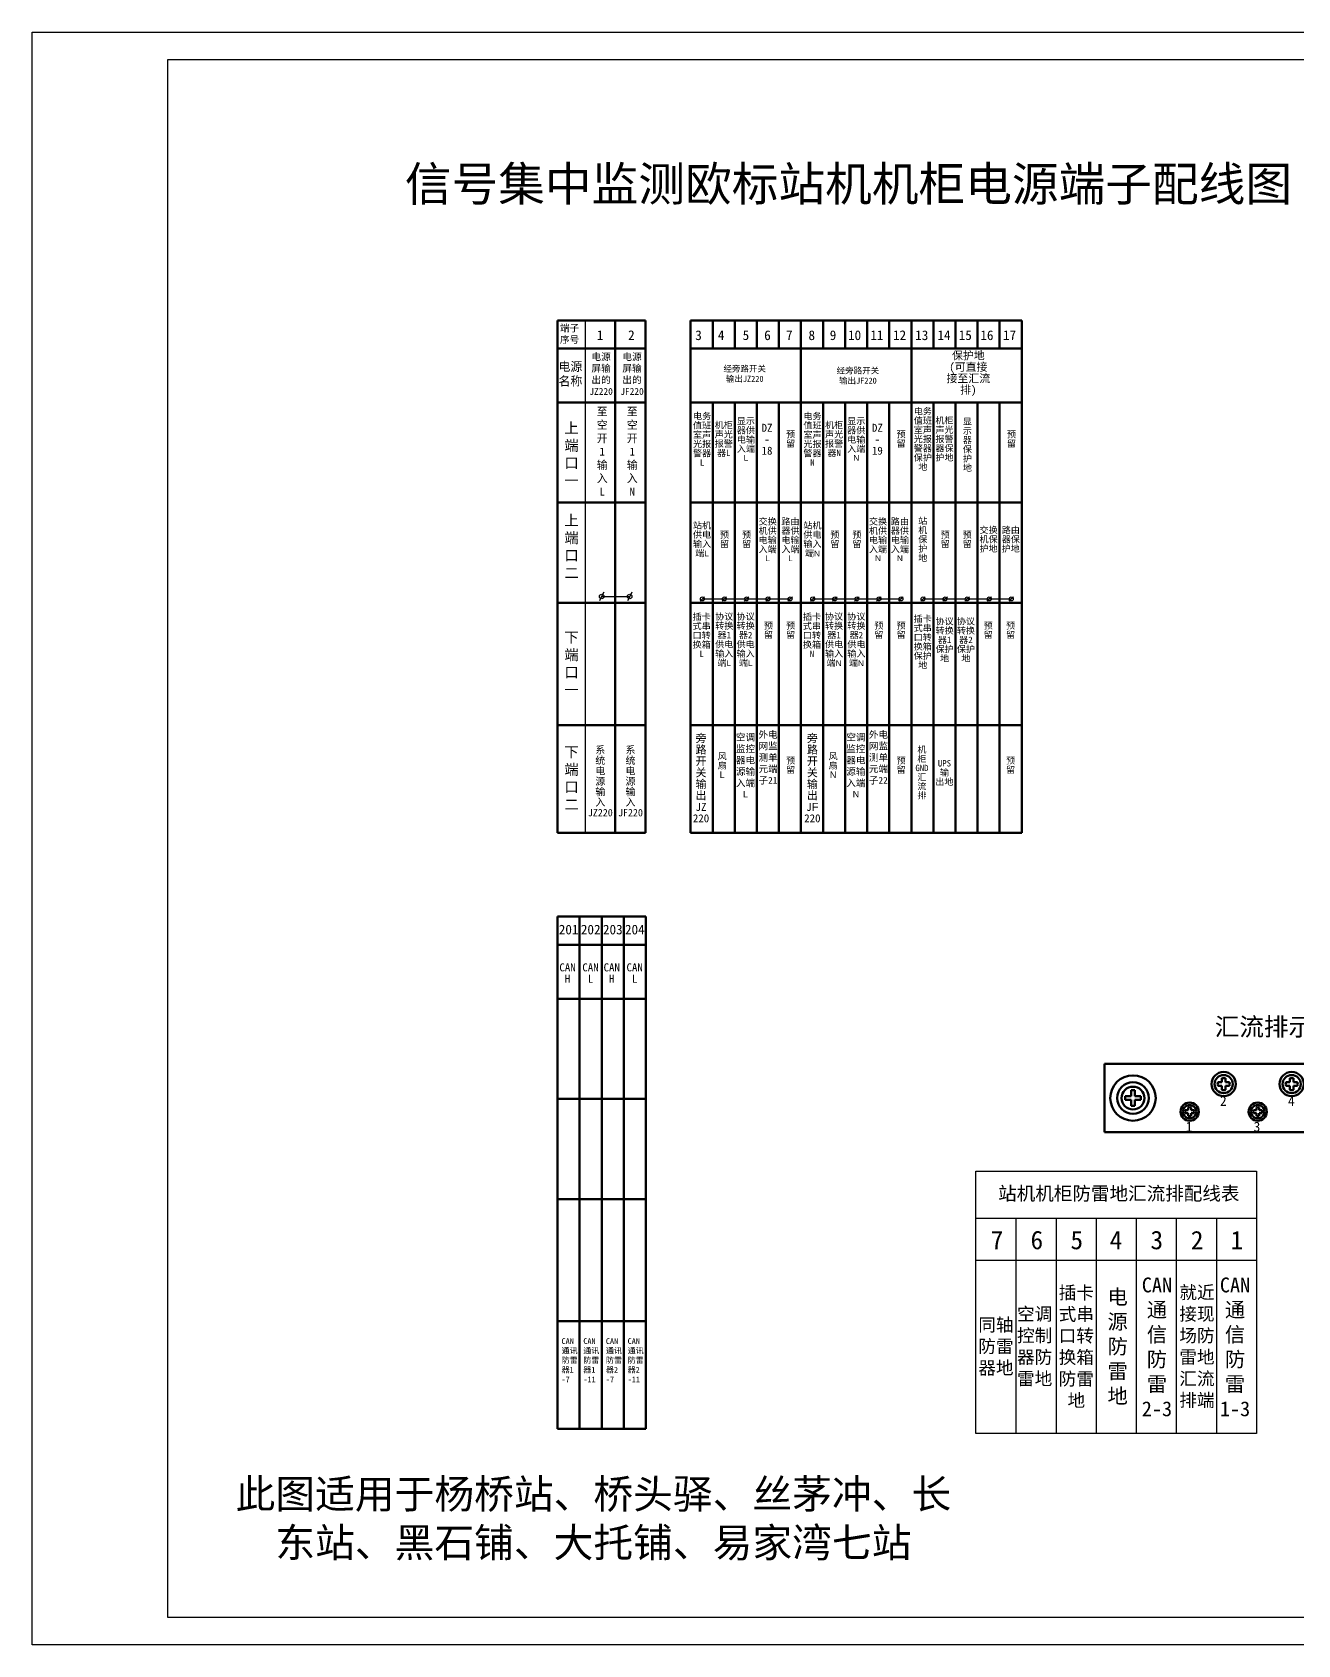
# Model space of a CAD drawing. Extents: x -75138 to 15640, y -12340 to 70479.
# Drawn here: x 7240 to 9572, y -6400 to -3430 of the extents above; entities that cross this region are included whole.
import ezdxf
from ezdxf.enums import TextEntityAlignment as Align

# ---------------------------------------------------------------- set-up
doc = ezdxf.new("R2010")
doc.units = 0
doc.layers.get('0').update_dxf_attribs({"linetype": 'CONTINUOUS'})
doc.layers.add('文字', color=3, linetype='CONTINUOUS')
doc.layers.add('轮廓线', color=7, linetype='CONTINUOUS')
doc.layers.add('轮廓', color=7, linetype='CONTINUOUS', lineweight=50)
doc.styles.add('仿宋3.5', font='SIMFANG.TTF', dxfattribs={"width": 0.7, "height": 3.5})
doc.styles.add('黑', font='SIMHEI.TTF')
doc.styles.add('黑体', font='SIMHEI.TTF')

# ---------------------------------------------------------------- blocks, each defined once
blk = doc.blocks.new('短线')
for p, q in [((-7123.83, -2850.62), (-7124.54, -2852.13)), ((-7124.54, -2852.13), (-7125.26, -2853.63))]:
    blk.add_line(p, q)
blk = doc.blocks.new('汇流排')
at = {"layer": '轮廓'}
for p, q in [((68.9, 12.53), (0, 12.53)), ((0, 12.53), (0, 0)), ((68.9, 0), (68.9, 12.53)), ((3.8, 6.6), (4.89, 6.6)), ((4.89, 6.6), (4.89, 7.69)), ((5.55, 6.6), (5.55, 7.69)), ((5.55, 6.6), (6.64, 6.6)), ((62.26, 6.55), (63.35, 6.55)), ((63.35, 6.55), (63.35, 7.64)), ((64.01, 6.55), (64.01, 7.64)), ((64.01, 6.55), (65.1, 6.55)), ((3.8, 5.93), (4.89, 5.93)), ((4.89, 4.84), (4.89, 5.93)), ((5.55, 5.93), (6.64, 5.93)), ((5.55, 4.84), (5.55, 5.93)), ((62.26, 5.89), (63.35, 5.89)), ((63.35, 4.8), (63.35, 5.89)), ((64.01, 5.89), (65.1, 5.89)), ((64.01, 4.8), (64.01, 5.89)), ((68.9, 0), (0, 0))]:
    blk.add_line(p, q, dxfattribs=at)
at = {"layer": '轮廓', "color": 0}
for p, q in [((20.86, 9.16), (21.59, 9.16)), ((22.26, 9.16), (22.98, 9.16)), ((33.39, 9.16), (34.12, 9.16)), ((34.78, 9.16), (35.51, 9.16)), ((45.91, 9.16), (46.64, 9.16)), ((47.31, 9.16), (48.04, 9.16)), ((20.86, 8.49), (21.59, 8.49)), ((22.26, 8.49), (22.98, 8.49)), ((33.39, 8.49), (34.12, 8.49)), ((34.78, 8.49), (35.51, 8.49)), ((45.91, 8.49), (46.64, 8.49)), ((47.31, 8.49), (48.04, 8.49)), ((14.86, 4), (15.41, 4)), ((14.86, 3.5), (15.41, 3.5)), ((15.91, 4), (16.46, 4)), ((15.91, 3.5), (16.46, 3.5)), ((27.39, 4), (27.94, 4)), ((27.39, 3.5), (27.94, 3.5)), ((28.44, 4), (28.98, 4)), ((28.44, 3.5), (28.98, 3.5)), ((39.92, 4), (40.46, 4)), ((39.92, 3.5), (40.46, 3.5)), ((40.96, 4), (41.51, 4)), ((40.96, 3.5), (41.51, 3.5)), ((52.44, 4), (52.99, 4)), ((52.44, 3.5), (52.99, 3.5)), ((53.49, 4), (54.04, 4)), ((53.49, 3.5), (54.04, 3.5))]:
    blk.add_line(p, q, dxfattribs=at)
at = {"layer": '轮廓', "color": 0, "ltscale": 0.1}
for p, q in [((21.59, 9.16), (21.59, 9.89)), ((22.26, 9.16), (22.26, 9.89)), ((34.12, 9.16), (34.12, 9.89)), ((34.78, 9.16), (34.78, 9.89)), ((46.64, 9.16), (46.64, 9.89)), ((47.31, 9.16), (47.31, 9.89)), ((21.59, 7.76), (21.59, 8.49)), ((22.26, 7.76), (22.26, 8.49)), ((34.12, 7.76), (34.12, 8.49)), ((34.78, 7.76), (34.78, 8.49)), ((46.64, 7.76), (46.64, 8.49)), ((47.31, 7.76), (47.31, 8.49)), ((15.41, 4), (15.41, 4.55)), ((15.41, 2.96), (15.41, 3.5)), ((15.91, 4), (15.91, 4.55)), ((15.91, 2.96), (15.91, 3.5)), ((27.94, 4), (27.94, 4.55)), ((27.94, 2.96), (27.94, 3.5)), ((28.44, 4), (28.44, 4.55)), ((28.44, 2.96), (28.44, 3.5)), ((40.46, 4), (40.46, 4.55)), ((40.46, 2.96), (40.46, 3.5)), ((40.96, 4), (40.96, 4.55)), ((40.96, 2.96), (40.96, 3.5)), ((52.99, 4), (52.99, 4.55)), ((52.99, 2.96), (52.99, 3.5)), ((53.49, 4), (53.49, 4.55)), ((53.49, 2.96), (53.49, 3.5))]:
    blk.add_line(p, q, dxfattribs=at)
at = {"layer": '轮廓'}
for centre, radius in [((5.22, 6.26), 4.18), ((5.22, 6.26), 2.92), ((21.92, 8.83), 2.23), ((21.92, 8.83), 1.67), ((34.45, 8.83), 2.23), ((34.45, 8.83), 1.67), ((46.98, 8.83), 2.23), ((46.98, 8.83), 1.67), ((63.68, 6.22), 4.18), ((63.68, 6.22), 2.92), ((5.22, 6.26), 2.09), ((63.68, 6.22), 2.09)]:
    blk.add_circle(centre, radius, dxfattribs=at)
at = {"layer": '轮廓', "color": 0}
for centre, radius in [((15.66, 3.75), 1.67), ((15.66, 3.75), 1.25), ((28.19, 3.75), 1.67), ((28.19, 3.75), 1.25), ((40.71, 3.75), 1.67), ((40.71, 3.75), 1.25), ((53.24, 3.75), 1.67), ((53.24, 3.75), 1.25)]:
    blk.add_circle(centre, radius, dxfattribs=at)
for centre, radius, start, end in [((21.92, 8.83), 1.11, 162.5424, 197.4576), ((21.92, 8.83), 1.11, 72.5424, 107.4576), ((21.92, 8.83), 1.11, 342.5424, 17.4576), ((34.45, 8.83), 1.11, 162.5424, 197.4576), ((34.45, 8.83), 1.11, 72.5424, 107.4576), ((34.45, 8.83), 1.11, 342.5424, 17.4576), ((46.98, 8.83), 1.11, 162.5424, 197.4576), ((46.98, 8.83), 1.11, 72.5424, 107.4576), ((46.98, 8.83), 1.11, 342.5424, 17.4576), ((21.92, 8.83), 1.11, 252.5424, 287.4576), ((34.45, 8.83), 1.11, 252.5424, 287.4576), ((46.98, 8.83), 1.11, 252.5424, 287.4576), ((15.66, 3.75), 0.835, 162.5424, 197.4576), ((15.66, 3.75), 0.835, 72.5424, 107.4576), ((15.66, 3.75), 0.835, 342.5424, 17.4576), ((28.19, 3.75), 0.835, 162.5424, 197.4576), ((28.19, 3.75), 0.835, 72.5424, 107.4576), ((28.19, 3.75), 0.835, 342.5424, 17.4576), ((40.71, 3.75), 0.835, 162.5424, 197.4576), ((40.71, 3.75), 0.835, 72.5424, 107.4576), ((40.71, 3.75), 0.835, 342.5424, 17.4576), ((53.24, 3.75), 0.835, 162.5424, 197.4576), ((53.24, 3.75), 0.835, 72.5424, 107.4576), ((53.24, 3.75), 0.835, 342.5424, 17.4576), ((15.66, 3.75), 0.835, 252.5424, 287.4576), ((28.19, 3.75), 0.835, 252.5424, 287.4576), ((40.71, 3.75), 0.835, 252.5424, 287.4576), ((53.24, 3.75), 0.835, 252.5424, 287.4576)]:
    blk.add_arc(centre, radius, start, end, dxfattribs=at)
at = {"layer": '轮廓'}
for centre, start, end in [((5.22, 6.26), 166.787, 193.213), ((5.22, 6.26), 76.787, 103.213), ((5.22, 6.26), 346.787, 13.213), ((63.68, 6.22), 166.787, 193.213), ((63.68, 6.22), 76.787, 103.213), ((63.68, 6.22), 346.787, 13.213), ((5.22, 6.26), 256.787, 283.213), ((63.68, 6.22), 256.787, 283.213)]:
    blk.add_arc(centre, 1.46, start, end, dxfattribs=at)
at = {"layer": '文字', "color": 0, "style": '黑'}
for s, p in [('2', (21.24, 4.82)), ('4', (33.77, 4.82)), ('6', (46.3, 4.82)), ('1', (14.92, 0.07)), ('3', (27.44, 0.07)), ('5', (39.97, 0.07)), ('7', (52.5, 0.07))]:
    blk.add_text(s, height=1.82, dxfattribs=at).set_placement(p)
blk = doc.blocks.new('图框')
for p, q in [((3441.05, 1159.74), (3441.05, 1456.74)), ((3441.05, 1456.74), (3861.05, 1456.74)), ((3861.05, 1159.74), (3441.05, 1159.74))]:
    blk.add_line(p, q)
at = {"color": 1, "lineweight": -3}
for p, q in [((3466.05, 1164.74), (3466.05, 1451.74)), ((3466.05, 1451.74), (3856.05, 1451.74)), ((3856.05, 1164.74), (3466.05, 1164.74))]:
    blk.add_line(p, q, dxfattribs=at)
at = {"style": '仿宋3.5', "width": 0.8}
for tag, p in [('车站站名', (3771.33, 1184.32)), ('图纸名称', (3771.41, 1173.86))]:
    blk.add_attdef(tag, text='', height=4, dxfattribs=at).set_placement(p, align=Align.MIDDLE)

msp = doc.modelspace()

# ---------------------------------------------------------------- linework, layer by layer
at = {"color": 7, "lineweight": 70}
for p, q in [((8208.1, -4904.3), (8208.1, -3960.7)), ((8208.1, -3960.7), (8370.2, -3960.7)), ((8314.3, -4904.3), (8314.3, -3960.7)), ((8370.2, -4904.3), (8370.2, -3960.7)), ((8453.3, -3960.7), (9063.5, -3960.7)), ((8453.3, -4904.3), (8453.3, -3960.7)), ((8494, -4012.4), (8494, -3960.7)), ((8534.6, -4012.4), (8534.6, -3960.7)), ((8575.3, -4012.4), (8575.3, -3960.7)), ((8616, -4012.4), (8616, -3960.7)), ((8656.7, -4904.3), (8656.7, -3960.7)), ((8656.7, -4904.3), (8656.7, -3960.7)), ((8697.4, -4012.4), (8697.4, -3960.7)), ((8738.1, -4012.4), (8738.1, -3960.7)), ((8778.7, -4012.4), (8778.7, -3960.7)), ((8819.4, -4012.4), (8819.4, -3960.7)), ((8860.1, -4904.3), (8860.1, -3960.7)), ((8860.1, -4904.3), (8860.1, -3960.7)), ((8860.1, -4904.3), (8860.1, -3960.7)), ((8900.8, -4012.4), (8900.8, -3960.7)), ((8941.5, -4012.4), (8941.5, -3960.7)), ((8982.2, -4012.4), (8982.2, -3960.7)), ((9022.8, -4012.4), (9022.8, -3960.7)), ((9063.5, -4904.3), (9063.5, -3960.7)), ((8208.1, -4012.4), (8370.2, -4012.4)), ((8453.3, -4012.4), (9063.5, -4012.4)), ((8208.1, -4112), (8370.2, -4112)), ((8453.3, -4112), (9063.5, -4112)), ((8494, -4904.3), (8494, -4112)), ((8534.6, -4904.3), (8534.6, -4112)), ((8575.3, -4904.3), (8575.3, -4112)), ((8616, -4904.3), (8616, -4112)), ((8697.4, -4904.3), (8697.4, -4112)), ((8738.1, -4904.3), (8738.1, -4112)), ((8778.7, -4904.3), (8778.7, -4112)), ((8819.4, -4904.3), (8819.4, -4112)), ((8900.8, -4904.3), (8900.8, -4112)), ((8941.5, -4904.3), (8941.5, -4112)), ((8982.2, -4904.3), (8982.2, -4112)), ((9022.8, -4904.3), (9022.8, -4112)), ((8370.2, -4296.2), (8208.1, -4296.2)), ((9063.5, -4296.2), (8453.3, -4296.2)), ((8370.2, -4481.1), (8208.1, -4481.1)), ((9063.5, -4481.1), (8453.3, -4481.1)), ((8370.2, -4706.2), (8208.1, -4706.2)), ((9063.5, -4706), (8453.3, -4706)), ((8370.2, -4904.3), (8208.1, -4904.3)), ((9063.5, -4904.3), (8453.3, -4904.3)), ((8208.1, -6002.5), (8208.1, -5058.9)), ((8208.1, -6002.5), (8208.1, -5058.9)), ((8208.1, -5058.9), (8289.5, -5058.9)), ((8248.8, -5110.6), (8248.8, -5058.9)), ((8289.5, -6002.5), (8289.5, -5058.9)), ((8289.5, -6002.5), (8289.5, -5058.9)), ((8289.5, -6002.5), (8289.5, -5058.9)), ((8289.5, -5058.9), (8370.9, -5058.9)), ((8330.2, -5110.6), (8330.2, -5058.9)), ((8370.9, -6002.5), (8370.9, -5058.9)), ((8370.9, -6002.5), (8370.9, -5058.9)), ((8370.9, -6002.5), (8370.9, -5058.9)), ((8208.1, -5110.6), (8288.6, -5110.6)), ((8248.8, -6002.5), (8248.8, -5110.6)), ((8289.5, -5110.6), (8370.9, -5110.6)), ((8330.2, -6002.5), (8330.2, -5110.6)), ((8208.1, -5210.2), (8289.4, -5210.2)), ((8289.4, -5210.2), (8370.8, -5210.2)), ((8289.2, -5394.4), (8207.8, -5394.4)), ((8370.5, -5394.4), (8289.2, -5394.4)), ((8291, -5579.3), (8209.6, -5579.3)), ((8372.3, -5579.3), (8291, -5579.3)), ((8290.1, -5804.2), (8208.7, -5804.2)), ((8371.4, -5804.2), (8290.1, -5804.2)), ((8289.5, -6002.5), (8208.1, -6002.5)), ((8370.9, -6002.5), (8289.5, -6002.5))]:
    msp.add_line(p, q, dxfattribs=at)
for p, q in [((8259.8, -4904.3), (8259.8, -3960.7)), ((8289.4, -4469.3), (8341, -4469.3)), ((8470.8, -4477.8), (8474.9, -4473.7)), ((8474.9, -4473.7), (8479, -4469.6)), ((8474.9, -4473.7), (8636.7, -4473.7)), ((8511.4, -4477.8), (8515.6, -4473.7)), ((8515.6, -4473.7), (8519.7, -4469.6)), ((8552.1, -4477.8), (8556.3, -4473.7)), ((8556.3, -4473.7), (8560.4, -4469.6)), ((8591.9, -4477.8), (8596, -4473.7)), ((8596, -4473.7), (8600.1, -4469.6)), ((8632.6, -4477.8), (8636.7, -4473.7)), ((8636.7, -4473.7), (8640.8, -4469.6)), ((8674.2, -4477.8), (8678.3, -4473.7)), ((8678.3, -4473.7), (8682.4, -4469.6)), ((8678.3, -4473.7), (8841, -4473.7)), ((8714.9, -4477.8), (8719, -4473.7)), ((8719, -4473.7), (8723.1, -4469.6)), ((8755.5, -4477.8), (8759.7, -4473.7)), ((8759.7, -4473.7), (8763.8, -4469.6)), ((8796.2, -4477.8), (8800.4, -4473.7)), ((8800.4, -4473.7), (8804.5, -4469.6)), ((8836.9, -4477.8), (8841, -4473.7)), ((8841, -4473.7), (8845.2, -4469.6)), ((8877.6, -4477.8), (8881.7, -4473.7)), ((8881.7, -4473.7), (8885.8, -4469.6)), ((8881.7, -4473.7), (9044.4, -4473.7)), ((8918.3, -4477.8), (8922.4, -4473.7)), ((8922.4, -4473.7), (8926.5, -4469.6)), ((8959, -4477.8), (8963.1, -4473.7)), ((8963.1, -4473.7), (8967.2, -4469.6)), ((8999.6, -4477.8), (9003.8, -4473.7)), ((9003.8, -4473.7), (9007.9, -4469.6)), ((9040.3, -4477.8), (9044.4, -4473.7)), ((9044.4, -4473.7), (9048.6, -4469.6))]:
    msp.add_line(p, q)
at = {"color": 7}
for p, q in [((9496.3, -5614.8), (8978.9, -5614.8)), ((9052.9, -5614.8), (9052.9, -6010.7)), ((9126.8, -5614.8), (9126.8, -6010.7)), ((9200.7, -5614.8), (9200.7, -6010.7)), ((9274.6, -5614.8), (9274.6, -6010.7)), ((9348.5, -5614.8), (9348.5, -6010.7)), ((9422.4, -5614.8), (9422.4, -6010.7)), ((9496.3, -5692.6), (8978.9, -5692.6))]:
    msp.add_line(p, q, dxfattribs=at)
msp.add_lwpolyline([(8978.9, -5527.9), (9496.3, -5527.9), (9496.3, -6010.7), (8978.9, -6010.7)], close=True)
for centre, radius in [((8289.4, -4469.3), 4.22), ((8341, -4469.3), 4.22), ((8474.9, -4473.7), 3.61), ((8515.6, -4473.7), 3.61), ((8556.3, -4473.7), 3.61), ((8596, -4473.7), 3.61), ((8636.7, -4473.7), 3.61), ((8678.3, -4473.7), 3.61), ((8719, -4473.7), 3.61), ((8759.7, -4473.7), 3.61), ((8800.4, -4473.7), 3.61), ((8841, -4473.7), 3.61), ((8881.7, -4473.7), 3.61), ((8922.4, -4473.7), 3.61), ((8963.1, -4473.7), 3.61), ((9003.8, -4473.7), 3.61), ((9044.4, -4473.7), 3.61)]:
    msp.add_circle(centre, radius)

# ---------------------------------------------------------------- block references
for name, p, xscale, yscale, zscale in [('图框', (-27172.3, -17998), 10.00048635606578, 10.00048635606578, 10.00048635606581), ('短线', (46369, 10774.9), 5.344855710385244, 5.344855710385244, 5.344855710390216), ('短线', (46420.7, 10774.9), 5.344855710385244, 5.344855710385244, 5.344855710390216), ('汇流排', (9216.4, -5455.7), 10.0055698898505, 10.0055698898505, 10.0055698898505)]:
    msp.add_blockref(name, p, dxfattribs=dict(xscale=xscale, yscale=yscale, zscale=zscale))

# ---------------------------------------------------------------- texts
at = {"color": 7, "style": '黑'}
for s, p in [('1', (8280.4, -3996.8)), ('2', (8338.1, -3996.8)), ('3', (8461.8, -3996.9)), ('4', (8503.5, -3996.8)), ('5', (8549.2, -3996.8)), ('6', (8588.9, -3996.9)), ('7', (8629.2, -3996.7)), ('8', (8670.5, -3996.9)), ('9', (8709.7, -3996.9)), ('10', (8743.4, -3996.9)), ('11', (8784.5, -3996.8)), ('12', (8826.3, -3996.8)), ('13', (8867.2, -3996.9)), ('14', (8908.2, -3996.8)), ('15', (8947.4, -3996.8)), ('16', (8987.3, -3996.9)), ('17', (9029, -3996.8))]:
    msp.add_text(s, height=17.8, dxfattribs=at).set_placement(p)
for s, insert, char_height, width, attachment_point, style in [('信号集中监测欧标站机机柜电源端子配线图', (7926.7, -3677.6), 63.091, 1725.624, 1, '黑'), ('经旁路开关\\P输出JZ220', (8553, -4059.6), 11.2, 190.392, 5, '黑'), ('经旁路开关\\P输出JF220', (8761.6, -4063), 11.2, 150.582, 5, '黑'), ('至空开\\P1\\P输入\\PL', (8290.3, -4202.4), 14.74, 10.528, 5, '黑体'), ('至空开\\P1\\P输入\\PN', (8345.7, -4202.4), 14.74, 10.528, 5, '黑体')]:
    msp.add_mtext(s, dxfattribs=dict(insert=insert, char_height=char_height, width=width, attachment_point=attachment_point, style=style))
at = {"color": 7}
for s, insert, char_height, width, attachment_point, style in [('{\\fSimHei|b0|i0|c134|p2;端子序号}', (8212.5, -3968.5), 12.713, 37.688, 1, '黑'), ('电源名称', (8231.7, -4060.1), 16.14, 57.422, 5, '黑'), ('{\\H1.111x;电源屏输出的 JZ220}', (8288.3, -4059.7), 11.475, 42.895, 5, '黑'), ('{\\H1.111x;电源屏输出的 JF220}', (8345.3, -4059.7), 11.475, 42.895, 5, '黑'), ('{\\fSimHei|b0|i0|c134|p2;上\\P端口\\P一}', (8233.8, -4207.2), 19.363, 29.048, 5, '黑'), ('{\\fSimHei|b0|i0|c134|p2;上端口\\P二}', (8233.8, -4377.4), 19.363, 29.048, 5, '黑'), ('{\\fSimHei|b0|i0|c134|p2;下\\P端口\\P一}', (8233.8, -4592.8), 19.363, 29.048, 5, '黑'), ('\\pt30.0167;外电网监测单元端子21', (8578.4, -4717.3), 12.633, 44.238, 1, '黑'), ('\\pt30.0167;外电网监测单元端子22', (8781.8, -4717.3), 12.633, 36.945, 1, '黑'), ('{\\fSimHei|b0|i0|c134|p2;下端口\\P二}', (8233.8, -4804), 19.363, 29.048, 5, '黑'), ('201', (8210.3, -5073.8), 17.8, 22.331, 1, '黑'), ('202', (8251, -5073.8), 17.8, 22.331, 1, '黑'), ('203', (8291.7, -5073.8), 17.8, 22.331, 1, '黑体'), ('204', (8332.3, -5073.8), 17.8, 22.331, 1, '黑体'), ('\\pt51.5166;站机机柜防雷地汇流排配线表', (9242.5, -5570.2), 25.085, 496.882, 5, '黑体'), ('\\pt50.0356;7', (9018, -5654.8), 34.11, 39.091, 5, '黑体'), ('\\pt50.0356;6', (9091.4, -5654.8), 34.11, 39.091, 5, '黑体'), ('\\pt50.0356;5', (9165, -5654.8), 34.11, 39.091, 5, '黑体'), ('\\pt50.0356;4', (9237.3, -5654.8), 34.11, 39.091, 5, '黑体'), ('\\pt50.0356;3', (9312.5, -5654.8), 34.11, 39.091, 5, '黑体'), ('\\pt50.0356;2', (9386.8, -5654.8), 34.11, 39.091, 5, '黑体'), ('\\pt50.0356;1', (9460, -5654.8), 34.11, 39.091, 5, '黑体'), ('\\pt50.0356;插卡式串口转换箱防雷地', (9164.2, -5851.6), 23.801, 76.832, 5, '黑体'), ('就近接现场防雷地\\P\\pt64.678;汇流排端', (9386.5, -5851.6), 23.801, 94.323, 5, '黑体'), ('\\pt50.0356;空调控制器防雷地', (9087.4, -5851.6), 23.801, 76.832, 5, '黑体'), ('\\pt50.0356;同轴防雷器地', (9016, -5851.6), 23.801, 76.832, 5, '黑体'), ('CAN\\P通讯\\P防雷\\P器1\\P-7', (8215.4, -5835.4), 10.6, 38.206, 1, '黑'), ('CAN\\P通讯\\P防雷\\P器1\\P-11', (8255.5, -5835.4), 10.6, 38.206, 1, '黑'), ('CAN\\P通讯\\P防雷\\P器2\\P-7', (8297.1, -5835.4), 10.6, 38.206, 1, '黑'), ('CAN\\P通讯\\P防雷\\P器2\\P-11', (8337.2, -5835.4), 10.6, 38.206, 1, '黑')]:
    msp.add_mtext(s, dxfattribs=dict(at, insert=insert, char_height=char_height, width=width, attachment_point=attachment_point, style=style))
at = {"attachment_point": 5, "line_spacing_factor": 0.857143}
for s, insert, char_height, width, style in [('保护地(可直接接至汇流排)', (8965.2, -4058.9), 14.739, 90.144, '黑体'), ('电务值班室声光报警器保护地', (8881.3, -4179.7), 11.938, 35.242, '黑体'), ('电务值班室声光报警器\\PL', (8474.5, -4179.7), 11.94, 35.242, '黑体'), ('机柜声光报警器L', (8514.4, -4179.7), 11.94, 35.242, '黑体'), ('显示器供电输入端\\P{\\fArial|b0|i0|c0|p32;\\H0.9091x;L}', (8555.2, -4179.7), 11.938, 35.242, '黑体'), ('DZ\\P-\\P18', (8594.1, -4179.7), 14.74, 10.528, '黑体'), ('电务值班室声光报警器\\PN', (8677.9, -4179.7), 11.94, 35.242, '黑体'), ('机柜声光报警器N', (8717.8, -4179.7), 11.94, 35.242, '黑体'), ('显示器供电输入端\\P{\\fArial|b0|i0|c0|p32;\\H0.9091x;N}', (8758.6, -4179.7), 11.938, 35.242, '黑体'), ('DZ\\P-\\P19', (8797.5, -4179.7), 14.74, 10.528, '黑体'), ('机柜声光报警器保护地', (8921.2, -4179.7), 11.94, 35.242, '黑体'), ('显\\P示\\P器\\P保\\P护\\P地', (8963.5, -4190.1), 11.9, 35.242, '黑体'), ('预\\P留', (8637.7, -4179.7), 11.9, 35.242, '黑体'), ('预\\P留', (8841.2, -4179.7), 11.9, 35.242, '黑体'), ('预\\P留', (9044.6, -4179.7), 11.9, 35.242, '黑体'), ('{\\fSimHei|b0|i0|c134|p2;站机供电输入端\\fArial|b0|i0|c0|p32;\\H0.9091x;L}', (8474.3, -4364.6), 11.938, 35.242, '黑体'), ('交换机供电输入端\\P{\\fArial|b0|i0|c0|p32;\\H0.9091x;L}', (8595.3, -4364.6), 11.938, 35.242, '黑体'), ('路由器供电输入端\\P{\\fArial|b0|i0|c0|p32;\\H0.9091x;L}', (8637.3, -4364.6), 11.938, 35.242, '黑体'), ('{\\fSimHei|b0|i0|c134|p2;站机供电输入端\\fArial|b0|i0|c0|p32;\\H0.8824x;N}', (8677.8, -4364.6), 11.938, 35.242, '黑体'), ('交换机供电输入端\\P{\\fArial|b0|i0|c0|p32;\\H0.9091x;N}', (8798.7, -4364.6), 11.938, 35.242, '黑体'), ('路由器供电输入端\\P{\\fArial|b0|i0|c0|p32;\\H0.9091x;N}', (8839, -4364.6), 11.938, 35.242, '黑体'), ('{\\H1x;站\\P机\\P保\\P护\\P地}', (8881.2, -4364.6), 11.94, 35.242, '黑体'), ('预\\P留', (8515.7, -4364.6), 11.9, 35.242, '黑体'), ('预\\P留', (8556.4, -4364.6), 11.9, 35.242, '黑体'), ('预\\P留', (8719.1, -4364.6), 11.9, 35.242, '黑体'), ('预\\P留', (8759.8, -4364.6), 11.9, 35.242, '黑体'), ('预\\P留', (8922.5, -4364.6), 11.9, 35.242, '黑体'), ('预\\P留', (8963.2, -4364.6), 11.9, 35.242, '黑体'), ('{\\H1x;交换机保护地}', (9002.4, -4364.6), 11.939, 35.242, '黑体'), ('{\\H1x;路由器保护地}', (9043.4, -4364.6), 11.939, 35.242, '黑体'), ('插卡式串口转换箱\\PL', (8473.7, -4540.8), 11.94, 35.242, '黑体'), ('协议转换器1\\P供电输入端{\\fArial|b0|i0|c0|p32;\\H0.9091x;L}', (8515.3, -4549.5), 11.938, 35.242, '黑体'), ('协议转换器2\\P供电输入端{\\fArial|b0|i0|c0|p32;\\H0.9091X;L}', (8554.7, -4549.5), 11.938, 35.242, '黑体'), ('插卡式串口转换箱\\PN', (8676.9, -4540.8), 11.94, 35.242, '黑体'), ('协议转换器1\\P供电输入端{\\fArial|b0|i0|c0|p32;\\H0.9091x;N}', (8717.7, -4549.5), 11.938, 35.242, '黑体'), ('协议转换器2\\P供电输入端{\\fArial|b0|i0|c0|p32;\\H0.9091X;N}', (8758.8, -4549.5), 11.938, 35.242, '黑体'), ('插卡式串口转换箱保护地', (8881.1, -4553.4), 11.938, 35.242, '黑体'), ('协议转换器1保护地', (8921.4, -4549.5), 11.94, 35.242, '黑体'), ('协议转换器2保护地', (8960.7, -4549.5), 11.94, 35.242, '黑体'), ('预\\P留', (8596.7, -4532), 11.9, 35.242, '黑体'), ('预\\P留', (8637.7, -4532), 11.9, 35.242, '黑体'), ('预\\P留', (8800.2, -4532), 11.9, 35.242, '黑体'), ('预\\P留', (8841.2, -4532), 11.9, 35.242, '黑体'), ('预\\P留', (9001.9, -4532), 11.9, 35.242, '黑体'), ('预\\P留', (9042.9, -4532), 11.9, 35.242, '黑体'), ('旁路开关\\P输出\\PJZ\\P220', (8472.5, -4804.2), 14.74, 10.528, '黑体'), ('旁路开关\\P输出\\PJ{\\fArial|b0|i0|c0|p32;F\\P}220', (8677.7, -4804.2), 14.739, 10.528, '黑体'), ('系统电源输入\\PJZ220', (8286.9, -4809.7), 13.47, 9.621, '黑体'), ('系统电源输入\\PJF220', (8342.5, -4809.7), 13.47, 9.621, '黑体'), ('{\\fSimHei|b0|i0|c134|p2;\\H0.8x;机柜\\PGND\\P汇流排}', (8879.6, -4794.1), 14.739, 10.528, '黑体'), ('{\\H0.8x;风扇\\P\\fArial|b0|i0|c0|p32;L}', (8511.5, -4780.6), 14.739, 10.528, '黑体'), ('预\\P留', (8637.7, -4780.6), 11.9, 35.242, '黑体'), ('{\\fSimHei|b0|i0|c134|p2;\\H0.8x;风扇\\P\\fArial|b0|i0|c0|p32;N}', (8716, -4780.6), 14.739, 10.528, '黑体'), ('预\\P留', (8841.2, -4780.6), 11.9, 35.242, '黑体'), ('UPS输\\P出地', (8921.1, -4794.1), 11.94, 32.479, '黑'), ('预\\P留', (9042.9, -4780.6), 11.9, 35.242, '黑体'), ('CAN\\PH', (8226.5, -5162.9), 14.74, 10.528, '黑体'), ('CAN\\PL', (8268.8, -5162.9), 14.74, 10.528, '黑体'), ('CAN\\PH', (8307.9, -5162.9), 14.74, 10.528, '黑体'), ('CAN\\PL', (8350.2, -5162.9), 14.74, 10.528, '黑体')]:
    msp.add_mtext(s, dxfattribs=dict(at, insert=insert, char_height=char_height, width=width, style=style))
at = {"color": 1, "char_height": 12.633, "width": 44.238, "attachment_point": 5, "style": '黑'}
for s, insert in [('空调监控器电源输入端\\P{\\fArial|b0|i0|c0|p32;\\H0.9091x;L}', (8554.5, -4780.6)), ('空调监控器电源输入端\\P{\\fArial|b0|i0|c0|p32;\\H0.9091X;N}', (8757.9, -4780.6))]:
    msp.add_mtext(s, dxfattribs=dict(at, insert=insert))
at = {"layer": '文字', "style": '黑'}
for s, insert, char_height, width, attachment_point in [('汇流排示意图', (9419.4, -5245.1), 33.18, 460.034, 1), ('\\pt50.0356;{\\C0;CAN通信防雷\\P2-3}', (9312.8, -5851.6), 27.371, 55.443, 5), ('\\pt50.0356;{\\C0;CAN通信防雷\\P1-3}', (9456.7, -5851.6), 27.371, 55.443, 5), ('{\\C0;电源防雷地}', (9240.4, -5851.6), 27.371, 55.443, 5)]:
    msp.add_mtext(s, dxfattribs=dict(at, insert=insert, char_height=char_height, width=width, attachment_point=attachment_point))
at = {"layer": '轮廓线', "insert": (8274.1, -6170.2), "char_height": 53.721, "width": 1349.592, "attachment_point": 5, "style": '黑'}
msp.add_mtext('{\\C4;此图适用于杨桥站、桥头驿、丝茅冲、长东站、黑石铺、大托铺、易家湾七站}', dxfattribs=at)

doc.saveas('drawing.dxf')
